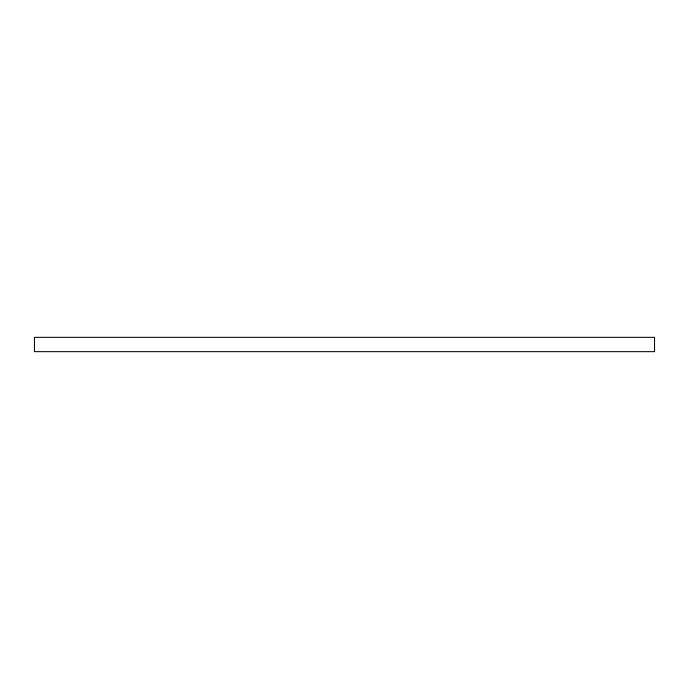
<?xml version="1.0" encoding="UTF-8"?>
<svg xmlns="http://www.w3.org/2000/svg" width="689" height="689" viewBox="0 0 689 689"><rect width="100%" height="100%" fill="white"/><g stroke="black" fill="none" stroke-linecap="round" stroke-linejoin="round"><path stroke-width="1.03" d="M654.55 337.343L34.45 337.343L34.45 351.657L654.55 351.657L654.55 337.343"/></g></svg>
